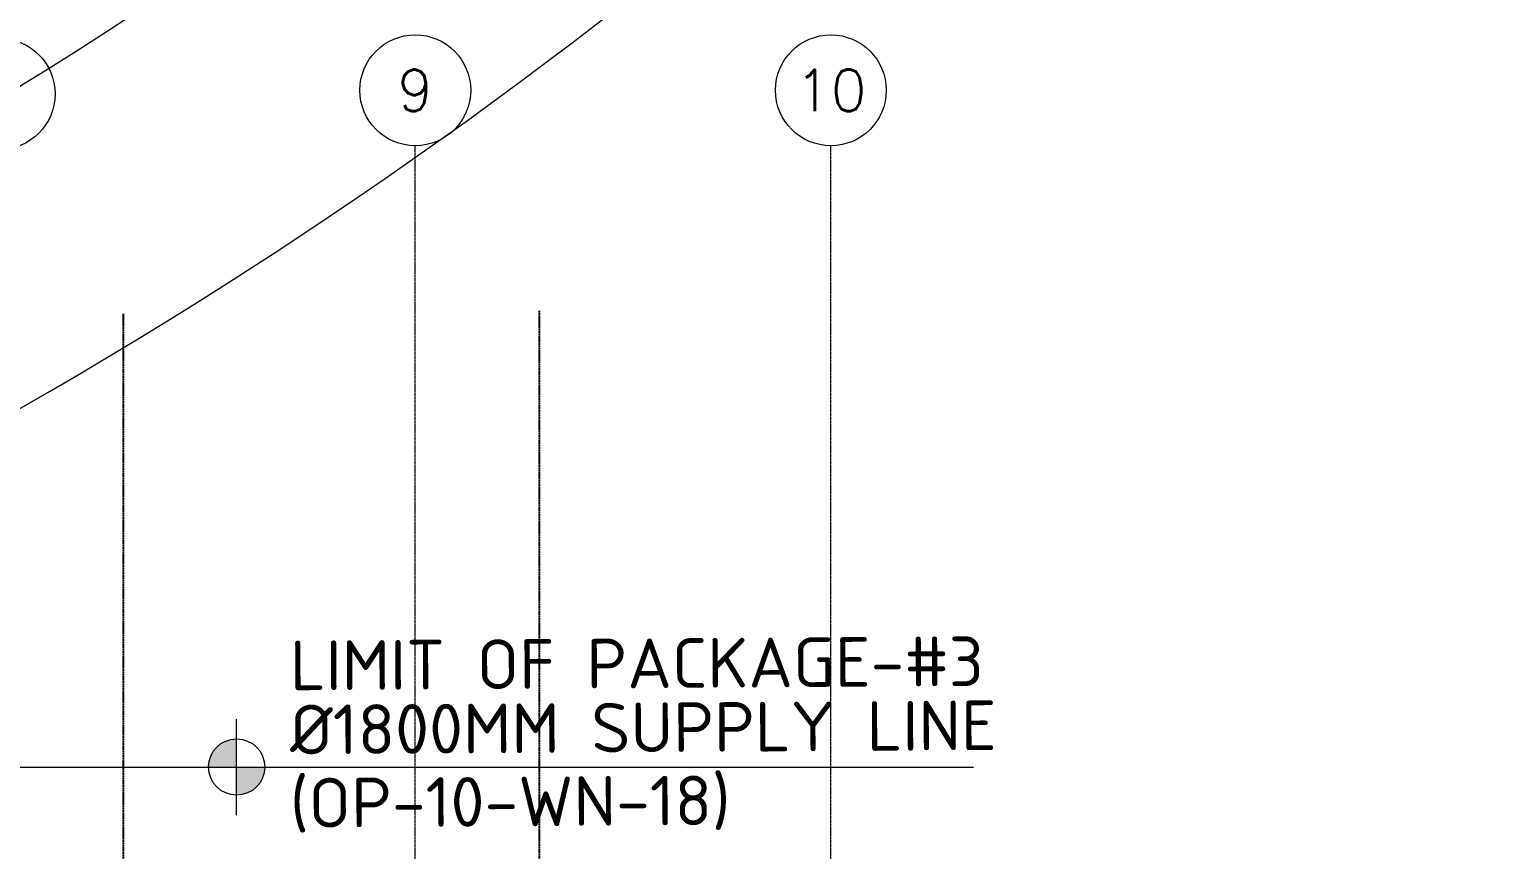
# Model space of a CAD drawing. Header units: inches. Extents: x 86328 to 235202, y 68629 to 184293.
# Drawn here: x 177821 to 193657, y 140413 to 149289 of the extents above; entities that cross this region are included whole.
import ezdxf
from ezdxf.enums import TextEntityAlignment as Align

# ---------------------------------------------------------------- set-up
doc = ezdxf.new("R2010")
doc.units = ezdxf.units.IN
doc.header["$MEASUREMENT"] = 0
doc.linetypes.add('CENTER', pattern=[2, 1.25, -0.25, 0.25, -0.25])
doc.linetypes.add('PHANTOM2', pattern=[1.25, 0.625, -0.125, 0.125, -0.125, 0.125, -0.125])
for name, color, linetype, lineweight in [('.5', 8, 'Continuous', 0), ('DIM', 251, 'Continuous', 0), ('grid nos', 253, 'Continuous', 0)]:
    doc.layers.add(name, color=color, linetype=linetype, lineweight=lineweight)
doc.layers.add('GRID_TXT45', color=4, linetype='Continuous')
doc.styles.add('ISO', font='isocpeur.ttf')
doc.styles.add('SIMPLEX', font='simplex.shx')
doc.styles.get("Standard").update_dxf_attribs({"font": 'arial.ttf'})
doc.linetypes.add('FENCE_LINE', pattern='A,0.5,-0.1,["X",Standard,S=0.1,R=0,X=-0.02,Y=-0.05],-0.1', length=0.7)

# ---------------------------------------------------------------- blocks, each defined once
blk = doc.blocks.new('GRID_SYM')
at = {"color": 2}
blk.add_circle((0, 6), 6, dxfattribs=at)
at = {"layer": 'GRID_TXT45', "color": 4, "style": 'SIMPLEX'}
blk.add_attdef('GRD_TXT', text='', height=4.5, dxfattribs=at).set_placement((0, 6), align=Align.MIDDLE_CENTER)

msp = doc.modelspace()

# ---------------------------------------------------------------- hatches: boundary and pattern name
at = {"layer": 'DIM'}
h = msp.add_hatch(color=8, dxfattribs=at)
edge = h.paths.add_edge_path()
edge.add_line((180372, 141308), (180067, 141308))
edge.add_line((180067, 141308), (180067, 141002))
edge.add_ellipse((180067, 141308), major_axis=(0, 305), ratio=1, start_angle=180.0111, end_angle=270.0111)
edge = h.paths.add_edge_path()
edge.add_ellipse((180067, 141308), major_axis=(0, 305), ratio=1, start_angle=-0.0142, end_angle=89.9858)
edge.add_line((179761, 141308), (180067, 141308))
edge.add_line((180067, 141308), (180067, 141613))

# ---------------------------------------------------------------- linework, layer by layer
at = {"layer": '.5', "color": 8, "linetype": 'CENTER', "ltscale": 10}
for p, q in [((182001, 116744), (182001, 148029)), ((186501, 116744), (186501, 148029))]:
    msp.add_line(p, q, dxfattribs=at)
at = {"color": 8, "linetype": 'PHANTOM2', "ltscale": 20}
for p, q in [((178838, 146211), (178838, 123166)), ((183341, 146243), (183341, 125728))]:
    msp.add_line(p, q, dxfattribs=at)
at = {"layer": 'DIM', "color": 8}
for p, q in [((180067, 140788), (180067, 141827)), ((179547, 141308), (180586, 141308))]:
    msp.add_line(p, q, dxfattribs=at)
at = {"layer": 'DIM', "color": 8, "linetype": 'Continuous'}
msp.add_line((176006, 141308), (188044, 141308), dxfattribs=at)
msp.add_arc((150908, 192188), 51111, 236.5614, 351.1141, dxfattribs=at)
at = {"layer": 'DIM', "color": 8, "linetype": 'FENCE_LINE', "ltscale": 25}
msp.add_arc((150908, 192188), 54111, 255.1469, 351.1141, dxfattribs=at)
at = {"layer": 'DIM', "color": 8}
msp.add_ellipse((180067, 141308), major_axis=(0, 305), ratio=1, start_param=4.711893, end_param=10.995078, dxfattribs=at)

# ---------------------------------------------------------------- block references
at = {"layer": 'grid nos'}
ref = msp.add_blockref('GRID_SYM', (177501, 149190), dxfattribs=dict(at, xscale=100, yscale=100, zscale=100, rotation=180))
ref.add_attrib('GRD_TXT', '8', dxfattribs={"layer": 'GRID_TXT45', "color": 4, "height": 450, "rotation": 360, "style": 'SIMPLEX'}).set_placement((177501, 148590), align=Align.MIDDLE_CENTER)
ref = msp.add_blockref('GRID_SYM', (182001, 149229), dxfattribs=dict(at, xscale=100, yscale=100, zscale=100, rotation=180))
ref.add_attrib('GRD_TXT', '9', dxfattribs={"layer": 'GRID_TXT45', "color": 4, "height": 450, "rotation": 360, "style": 'SIMPLEX'}).set_placement((182001, 148629), align=Align.MIDDLE_CENTER)
ref = msp.add_blockref('GRID_SYM', (186501, 149229), dxfattribs=dict(at, xscale=100, yscale=100, zscale=100, rotation=180))
ref.add_attrib('GRD_TXT', '10', dxfattribs={"layer": 'GRID_TXT45', "color": 4, "height": 450, "rotation": 360, "style": 'SIMPLEX'}).set_placement((186501, 148629), align=Align.MIDDLE_CENTER)

# ---------------------------------------------------------------- texts
at = {"color": 8, "style": 'ISO'}
for s, p in [('LIMIT OF PACKAGE-#3', (180646, 142138)), ('%%C1800MM SUPPLY LINE', (180646, 141444)), ('(OP-10-WN-18)', (180646, 140651))]:
    msp.add_text(s, height=536.62, rotation=0.3517, dxfattribs=at).set_placement(p)
at = {"layer": 'grid nos'}
for s, rotation, p in [('L', 216.5392, (183125, 148711)), ('I', 216.0148, (182726, 148418)), ('N', 215.4904, (182324, 148129)), ('E', 214.9659, (181919, 147843))]:
    msp.add_text(s, height=0.425, rotation=rotation, dxfattribs=at).set_placement(p, align=Align.CENTER)

doc.saveas('drawing.dxf')
